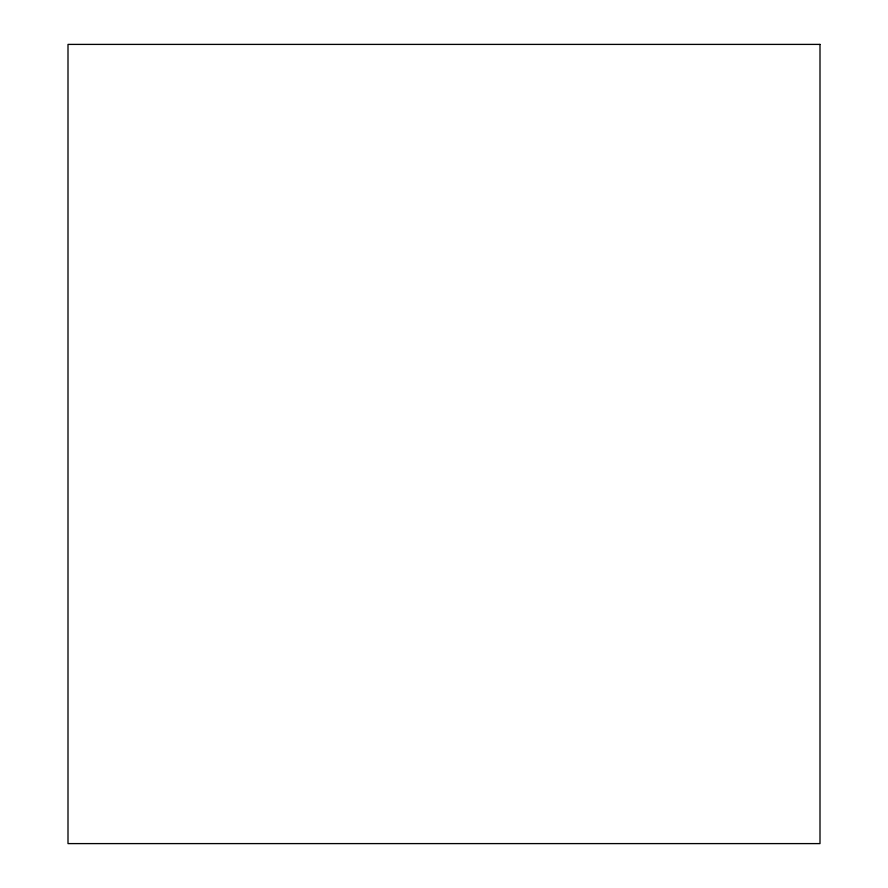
<?xml version="1.0" encoding="UTF-8"?>
<svg xmlns="http://www.w3.org/2000/svg" width="888" height="888" viewBox="0 0 888 888"><rect width="100%" height="100%" fill="white"/><g stroke="black" fill="none" stroke-linecap="round" stroke-linejoin="round"><path stroke-width="1.33" d="M820.001 44.4L67.999 44.4L67.999 843.6L820.001 843.6L820.001 44.4"/></g></svg>
